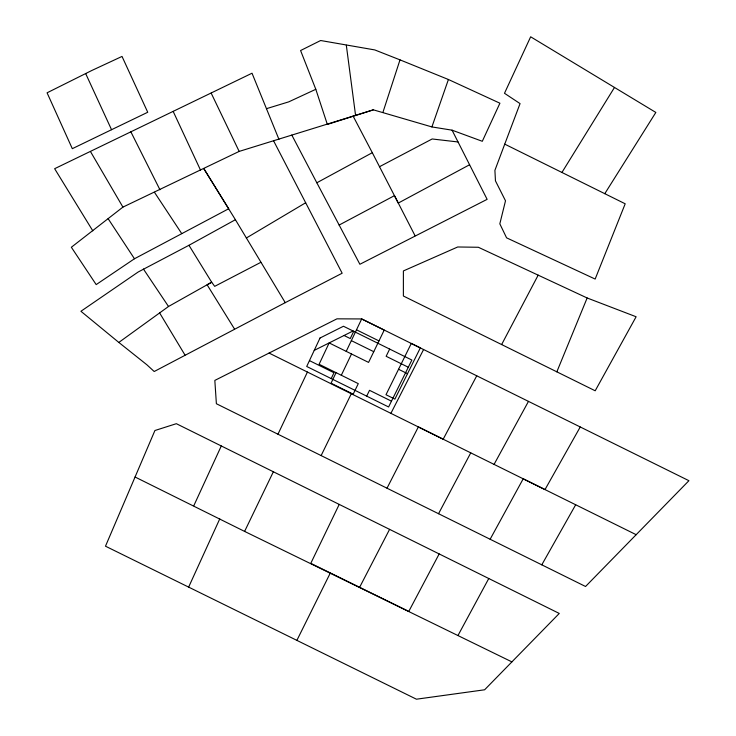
<?xml version="1.0" encoding="UTF-8"?>
<svg xmlns="http://www.w3.org/2000/svg" width="736" height="736" viewBox="0 0 736 736"><rect width="100%" height="100%" fill="white"/><g stroke="black" fill="none" stroke-linecap="round" stroke-linejoin="round"><path stroke-width="1.1" d="M382.959 112.268L399.998 59.864L374.79 49.928L320.657 40.517L300.582 50.536L315.808 89.295L327.354 124.439L373.354 109.839L431.912 126.932L452.06 130.171L482.301 141.294L499.91 103.206L448.408 79.497L399.998 59.864M431.912 126.932L448.408 79.497M504.74 144.136L494.905 170.338L495.457 180.872L505.503 200.799L499.827 223.827L506.58 237.838L595.157 279.064L625.195 203.789L504.74 144.136L520.058 103.61L504.491 93.288L530.656 36.8L655.84 112.442L604.78 193.688M556.839 371.836L587.144 297.979L478.363 247.268L457.7 246.983L403.392 270.931L403.383 296.019L595.194 390.779L636.116 316.756L587.144 297.979M135.065 477.011L154.919 430.514L176.346 423.688L559.268 613.447L484.619 689.788L416.429 699.2L105.487 546.195L135.065 477.011L244.6 531.41L511.897 661.885M188.646 587.107L219.77 518.871M193.798 505.752L221.297 445.952M277.96 434.222L307.427 372.048M331.2 378.589L333.988 372.747L309.451 360.612M353.712 331.32L350.262 338.56L344.043 335.487M336.067 372.655L331.034 383.217L353.188 394.165L358.285 383.64L319.102 364.274L329.158 342.93L368.57 362.406L384.22 330.078L361.67 318.946L336.95 318.835L214.829 380.411L216.384 403.733L585.552 586.491L688.924 480.7L361.698 318.927L346.224 351.357M341.32 375.25L351.504 353.97M244.6 531.41L273.36 471.767M339.222 504.399L310.785 563.344L408.774 611.423L439.18 553.914M321.126 455.593L351.302 393.742M366.684 396.134L369.527 390.319L391.469 401.166M389.666 349.076L386.142 356.288L408.296 367.236M296.884 640.375L330.326 572.967M387.016 488.189L418.361 426.908L443.182 439.208L476.744 375.802M390.908 413.319L423.586 349.526M359.61 587.328L389.592 529.35M501.63 344.558L538.172 275.144M438.536 513.719L470.746 452.852M457.985 635.499L488.759 578.533M494.068 464.388L528.476 401.378M490.13 539.258L523.204 478.805L545.008 489.578L580.244 426.972M541.788 564.834L575.681 504.749M561.927 172.463L614.496 87.446M273.654 140.935L342.157 273.222L285.246 302.652L235.41 219.714L203.835 168.654L228.684 208.757L134.467 258.759L96.186 284.602L71.355 247.25L122.921 207.11L239.163 151.414L373.354 109.839M235.41 219.714L188.959 245.29L138.138 272.026L80.923 311.273L118.827 342.433L168.516 306.489L211.683 282.219L214.691 286.35L260.802 262.356M246.312 238.022L305.67 202.759M452.06 130.171L487.131 199.346L359.876 264.27L316.83 182.776L372.306 152.702L353.133 116.15M469.596 164.744L398.259 203.081L372.306 152.702M285.246 302.652L154.201 371.514L146.887 364.789L118.827 342.433M339.121 225.06L394.478 195.647L415.067 235.759M379.436 166.741L432.161 138.975L458.04 141.965M92.81 230.846L54.639 168.7L252.025 73.214L278.944 139.343M314.235 350.382L353.05 330.988M111.55 129.702L72.312 148.681L47.076 92.81L91.945 70.426L122.02 56.433L147.734 112.258L111.55 129.702L85.652 73.536M315.808 89.295L288.76 101.853L266.478 108.67M356.491 329.811L378.976 340.915M351.339 340.621L373.759 351.688M398.553 369.27L407.523 373.695M269.054 353.068L636.18 534.695M143.419 269.026L168.516 306.489M154.45 192.271L181.737 233.616M108.118 218.675L134.467 258.759M234.471 328.955L207.12 284.795L211.683 282.219L188.959 245.29M159.629 312.929L185.012 355.083M90.611 151.782L122.921 207.11M291.796 135.038L316.83 182.776M130.732 131.569L159.942 189.759M211.177 93.122L239.163 151.414M173.162 111.384L200.514 170.099M346.316 45.19L355.571 115.386M320.022 338.017L306.71 366.473L388.599 406.971L411.866 360.042L343.464 326.25L320.022 338.017M411.295 343.445L385.995 394.726L394.892 399.124L420.32 347.907L411.295 343.445"/></g></svg>
